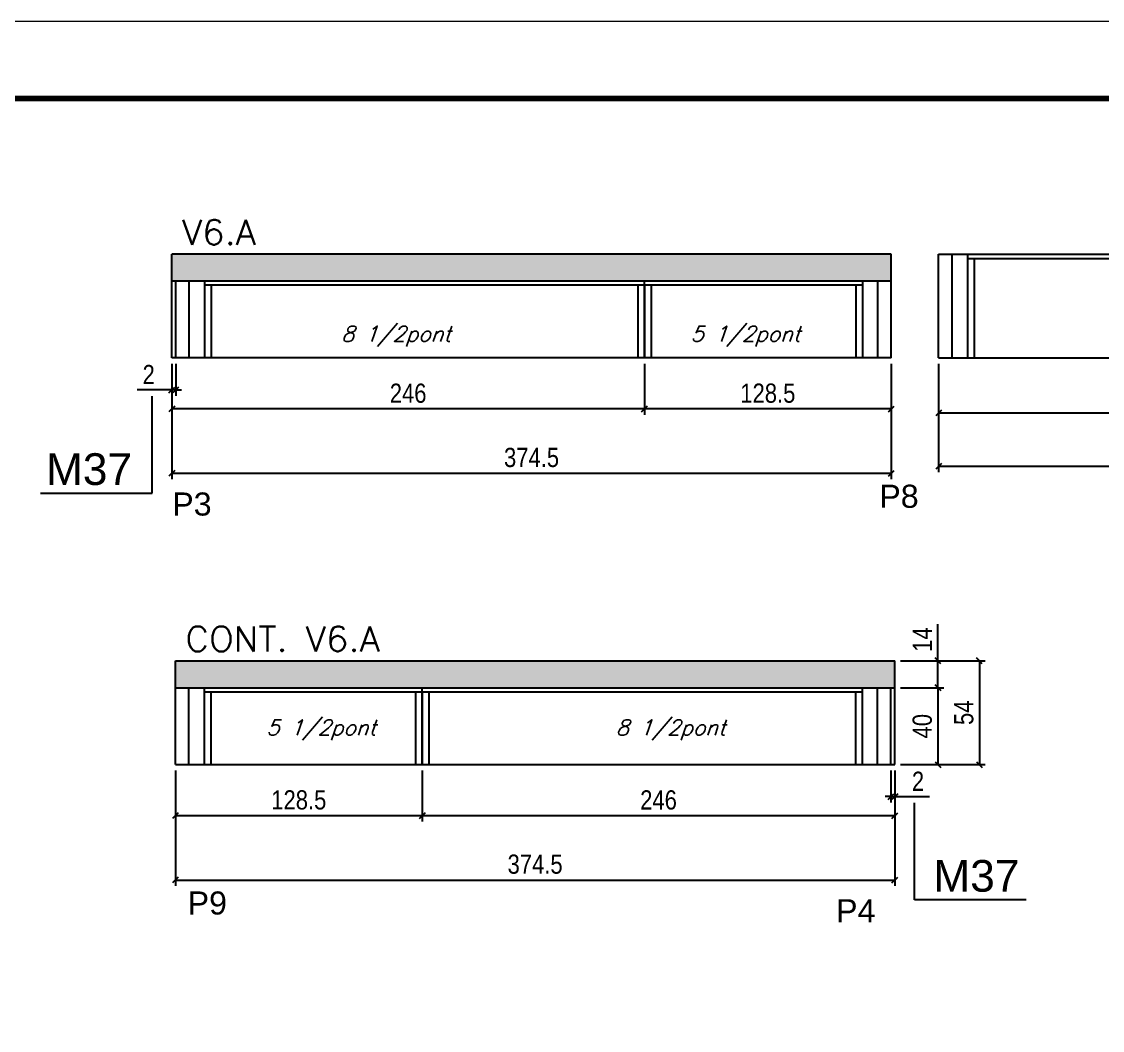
# Model space of a CAD drawing. Header units: millimetres. Extents: x 2921 to 9246, y 316 to 11751.
# Drawn here: x 8093 to 8655, y 8881 to 9406 of the extents above; entities that cross this region are included whole.
import ezdxf

# ---------------------------------------------------------------- set-up
doc = ezdxf.new("R2010")
doc.units = ezdxf.units.MM
doc.linetypes.add('DASHED', pattern=[0.75, 0.5, -0.25])
for name, color, linetype in [('1', 3, 'Continuous'), ('5', 5, 'Continuous'), ('COTA', 241, 'Continuous'), ('NOMENCLATURA', 7, 'Continuous'), ('Painéis', 200, 'Continuous'), ('SARR_2.2x7', 40, 'Continuous'), ('SARR_3.5x7', 81, 'Continuous'), ('texto', 7, 'Continuous')]:
    doc.layers.add(name, color=color, linetype=linetype)
for name, color, linetype, lineweight in [('Folhas', 255, 'Continuous', 9), ('SARRAFO DE PRESSAO', 251, 'DASHED', 9), ('Texto Seção', 7, 'Continuous', 15)]:
    doc.layers.add(name, color=color, linetype=linetype, lineweight=lineweight)
doc.styles.add('COTA TECNICA', font='techl___.ttf', dxfattribs={"height": 10})
doc.styles.add('COTA TECNICA-50', font='techl___.ttf', dxfattribs={"height": 10})
doc.styles.add('REGUA-120', font='ROMANS.shx', dxfattribs={"height": 15})
doc.styles.add('Romans', font='romans.shx')
doc.styles.get("Standard").update_dxf_attribs({"font": 'arial.ttf'})
doc.dimstyles.new('COTA PAINEL-50', dxfattribs={"dimtxt": 10, "dimasz": 3, "dimexe": 3, "dimexo": 3, "dimgap": 3, "dimtad": 1, "dimdec": 1, "dimzin": 12, "dimdsep": 46, "dimtxsty": 'COTA TECNICA-50', "dimblk1": 'OBLIQUE', "dimblk2": 'OBLIQUE', "dimsah": 1, "dimcen": 0.9, "dimclrd": 4, "dimclre": 4, "dimclrt": 240, "dimadec": 1, "dimazin": 3, "dimtfac": 1, "dimtdec": 1, "dimtmove": 0, "dimatfit": 3, "dimfxl": 1, "dimtolj": 1, "dimtzin": 12, "dimarcsym": 0})
doc.dimstyles.new('PAINEL', dxfattribs={"dimtxt": 10, "dimasz": 3, "dimexe": 3, "dimexo": 3, "dimgap": 3, "dimtad": 1, "dimdec": 1, "dimzin": 12, "dimdsep": 46, "dimtxsty": 'COTA TECNICA', "dimblk1": 'OBLIQUE', "dimblk2": 'OBLIQUE', "dimsah": 1, "dimcen": 0.9, "dimclrd": 4, "dimclre": 4, "dimclrt": 240, "dimadec": 1, "dimazin": 3, "dimtfac": 1, "dimtdec": 1, "dimtmove": 0, "dimatfit": 3, "dimfxl": 1, "dimtolj": 1, "dimtzin": 12, "dimarcsym": 0})

# ---------------------------------------------------------------- blocks, each defined once
blk = doc.blocks.new('9999999999')
at = {"layer": 'Folhas'}
blk.add_lwpolyline([(98138.98, 34190.21), (99623.98, 34190.21), (99623.98, 35240.21), (98138.98, 35240.21)], close=True, dxfattribs=at)
at = {"layer": 'Folhas', "color": 30, "const_width": 3}
blk.add_lwpolyline([(98213.98, 34230.21), (99583.98, 34230.21), (99583.98, 35200.21), (98213.98, 35200.21)], close=True, dxfattribs=at)
blk = doc.blocks.new('_Oblique')
at = {"layer": '1', "color": 0, "lineweight": -2}
blk.add_line((-0.5, -0.5), (0.5, 0.5), dxfattribs=at)
blk = doc.blocks.new('*D806')
at = {"layer": 'COTA', "color": 4, "linetype": 'ByBlock', "lineweight": -2, "transparency": 16777216}
for p, q in [((8416.83, 9227.93), (8416.83, 9201.39)), ((8545.33, 9227.93), (8545.33, 9201.39)), ((8545.33, 9204.39), (8416.83, 9204.39))]:
    blk.add_line(p, q, dxfattribs=at)
at = {"layer": 'Defpoints', "color": 0, "linetype": 'ByBlock', "transparency": 16777216}
for p in [(8416.83, 9230.93), (8545.33, 9230.93), (8416.83, 9204.39)]:
    blk.add_point(p, dxfattribs=at)
at = {"layer": 'COTA', "color": 4, "linetype": 'ByBlock', "lineweight": -2, "transparency": 16777216, "xscale": 3, "yscale": 3, "zscale": 3, "rotation": 180}
blk.add_blockref('_Oblique', (8416.83, 9204.39), dxfattribs=at)
at = {"layer": 'COTA', "color": 4, "linetype": 'ByBlock', "lineweight": -2, "transparency": 16777216, "xscale": 3, "yscale": 3, "zscale": 3}
blk.add_blockref('_Oblique', (8545.33, 9204.39), dxfattribs=at)
at = {"layer": 'COTA', "color": 240, "linetype": 'ByBlock', "transparency": 16777216, "insert": (8481.08, 9212.52), "char_height": 10, "attachment_point": 5, "style": 'COTA TECNICA'}
blk.add_mtext('\\A1;128.5', dxfattribs=at)
blk = doc.blocks.new('*D807')
at = {"layer": 'COTA', "color": 4, "linetype": 'ByBlock', "lineweight": -2, "transparency": 16777216}
for p, q in [((8170.83, 9227.93), (8170.83, 9201.39)), ((8416.83, 9227.93), (8416.83, 9201.39)), ((8416.83, 9204.39), (8170.83, 9204.39))]:
    blk.add_line(p, q, dxfattribs=at)
at = {"layer": 'Defpoints', "color": 0, "linetype": 'ByBlock', "transparency": 16777216}
for p in [(8170.83, 9230.93), (8416.83, 9230.93), (8170.83, 9204.39)]:
    blk.add_point(p, dxfattribs=at)
at = {"layer": 'COTA', "color": 4, "linetype": 'ByBlock', "lineweight": -2, "transparency": 16777216, "xscale": 3, "yscale": 3, "zscale": 3, "rotation": 180}
blk.add_blockref('_Oblique', (8170.83, 9204.39), dxfattribs=at)
at = {"layer": 'COTA', "color": 4, "linetype": 'ByBlock', "lineweight": -2, "transparency": 16777216, "xscale": 3, "yscale": 3, "zscale": 3}
blk.add_blockref('_Oblique', (8416.83, 9204.39), dxfattribs=at)
at = {"layer": 'COTA', "color": 240, "linetype": 'ByBlock', "transparency": 16777216, "insert": (8293.83, 9212.49), "char_height": 10, "width": 210.731, "attachment_point": 5, "style": 'COTA TECNICA'}
blk.add_mtext('\\A1;246', dxfattribs=at)
blk = doc.blocks.new('*D1177')
at = {"layer": 'COTA', "color": 4, "linetype": 'ByBlock', "lineweight": -2, "transparency": 16777216}
for p, q in [((8170.83, 9227.93), (8170.83, 9167.85)), ((8545.33, 9227.93), (8545.33, 9167.85)), ((8545.33, 9170.85), (8170.83, 9170.85))]:
    blk.add_line(p, q, dxfattribs=at)
at = {"layer": 'Defpoints', "color": 0, "linetype": 'ByBlock', "transparency": 16777216}
for p in [(8170.83, 9230.93), (8545.33, 9230.93), (8170.83, 9170.85)]:
    blk.add_point(p, dxfattribs=at)
at = {"layer": 'COTA', "color": 4, "linetype": 'ByBlock', "lineweight": -2, "transparency": 16777216, "xscale": 3, "yscale": 3, "zscale": 3, "rotation": 180}
blk.add_blockref('_Oblique', (8170.83, 9170.85), dxfattribs=at)
at = {"layer": 'COTA', "color": 4, "linetype": 'ByBlock', "lineweight": -2, "transparency": 16777216, "xscale": 3, "yscale": 3, "zscale": 3}
blk.add_blockref('_Oblique', (8545.33, 9170.85), dxfattribs=at)
at = {"layer": 'COTA', "color": 240, "linetype": 'ByBlock', "transparency": 16777216, "insert": (8358.08, 9179.07), "char_height": 10, "attachment_point": 5, "style": 'COTA TECNICA'}
blk.add_mtext('\\A1;374.5', dxfattribs=at)
blk = doc.blocks.new('*D808')
at = {"layer": 'COTA', "color": 4, "linetype": 'ByBlock', "lineweight": -2, "transparency": 16777216}
for p, q in [((8170.83, 9227.93), (8170.83, 9211.27)), ((8172.83, 9227.93), (8172.83, 9211.27)), ((8170.83, 9214.27), (8152.72, 9214.27)), ((8172.83, 9214.27), (8170.83, 9214.27)), ((8172.83, 9214.27), (8175.83, 9214.27))]:
    blk.add_line(p, q, dxfattribs=at)
at = {"layer": 'Defpoints', "color": 0, "linetype": 'ByBlock', "transparency": 16777216}
for p in [(8170.83, 9230.93), (8172.83, 9230.93), (8170.83, 9214.27)]:
    blk.add_point(p, dxfattribs=at)
at = {"layer": 'COTA', "color": 4, "linetype": 'ByBlock', "lineweight": -2, "transparency": 16777216, "xscale": 3, "yscale": 3, "zscale": 3}
blk.add_blockref('_Oblique', (8170.83, 9214.27), dxfattribs=at)
at = {"layer": 'COTA', "color": 4, "linetype": 'ByBlock', "lineweight": -2, "transparency": 16777216, "xscale": 3, "yscale": 3, "zscale": 3, "rotation": 180}
blk.add_blockref('_Oblique', (8172.83, 9214.27), dxfattribs=at)
at = {"layer": 'COTA', "color": 240, "linetype": 'ByBlock', "transparency": 16777216, "insert": (8158.78, 9222.27), "char_height": 10, "attachment_point": 5, "style": 'COTA TECNICA'}
blk.add_mtext('\\A1;2', dxfattribs=at)
blk = doc.blocks.new('*D809')
at = {"layer": 'COTA', "color": 4, "linetype": 'ByBlock', "lineweight": -2, "transparency": 16777216}
for p, q in [((8569.97, 9227.93), (8569.97, 9171.51)), ((9027.97, 9227.93), (9027.97, 9171.51)), ((8569.97, 9174.51), (9027.97, 9174.51))]:
    blk.add_line(p, q, dxfattribs=at)
at = {"layer": 'Defpoints', "color": 0, "linetype": 'ByBlock', "transparency": 16777216}
for p in [(8569.97, 9230.93), (9027.97, 9230.93), (9027.97, 9174.51)]:
    blk.add_point(p, dxfattribs=at)
at = {"layer": 'COTA', "color": 4, "linetype": 'ByBlock', "lineweight": -2, "transparency": 16777216, "xscale": 3, "yscale": 3, "zscale": 3, "rotation": 180}
blk.add_blockref('_Oblique', (8569.97, 9174.51), dxfattribs=at)
at = {"layer": 'COTA', "color": 4, "linetype": 'ByBlock', "lineweight": -2, "transparency": 16777216, "xscale": 3, "yscale": 3, "zscale": 3}
blk.add_blockref('_Oblique', (9027.97, 9174.51), dxfattribs=at)
at = {"layer": 'COTA', "color": 240, "linetype": 'ByBlock', "transparency": 16777216, "insert": (8798.97, 9182.64), "char_height": 10, "attachment_point": 5, "style": 'COTA TECNICA'}
blk.add_mtext('\\A1;458', dxfattribs=at)
blk = doc.blocks.new('*D810')
at = {"layer": 'COTA', "color": 4, "lineweight": -2, "transparency": 16777216}
for p, q in [((8569.97, 9227.93), (8569.97, 9199.24)), ((8809.97, 9227.93), (8809.97, 9199.24)), ((8809.97, 9202.24), (8569.97, 9202.24))]:
    blk.add_line(p, q, dxfattribs=at)
at = {"layer": 'Defpoints', "color": 0, "transparency": 16777216}
for p in [(8569.97, 9230.93), (8809.97, 9230.93), (8569.97, 9202.24)]:
    blk.add_point(p, dxfattribs=at)
at = {"layer": 'COTA', "color": 4, "lineweight": -2, "transparency": 16777216, "xscale": 3, "yscale": 3, "zscale": 3, "rotation": 180}
blk.add_blockref('_Oblique', (8569.97, 9202.24), dxfattribs=at)
at = {"layer": 'COTA', "color": 4, "lineweight": -2, "transparency": 16777216, "xscale": 3, "yscale": 3, "zscale": 3}
blk.add_blockref('_Oblique', (8809.97, 9202.24), dxfattribs=at)
at = {"layer": 'COTA', "color": 240, "transparency": 16777216, "insert": (8689.97, 9210.34), "char_height": 10, "attachment_point": 5, "style": 'COTA TECNICA'}
blk.add_mtext('\\A1;240', dxfattribs=at)
blk = doc.blocks.new('*D812')
at = {"layer": 'COTA', "color": 4, "linetype": 'ByBlock', "lineweight": -2, "transparency": 16777216}
for p, q in [((8172.68, 9016.26), (8172.68, 8989.72)), ((8301.18, 9016.26), (8301.18, 8989.72)), ((8172.68, 8992.72), (8301.18, 8992.72))]:
    blk.add_line(p, q, dxfattribs=at)
at = {"layer": 'Defpoints', "color": 0, "linetype": 'ByBlock', "transparency": 16777216}
for p in [(8172.68, 9019.26), (8301.18, 9019.26), (8301.18, 8992.72)]:
    blk.add_point(p, dxfattribs=at)
at = {"layer": 'COTA', "color": 4, "linetype": 'ByBlock', "lineweight": -2, "transparency": 16777216, "xscale": 3, "yscale": 3, "zscale": 3, "rotation": 180}
blk.add_blockref('_Oblique', (8172.68, 8992.72), dxfattribs=at)
at = {"layer": 'COTA', "color": 4, "linetype": 'ByBlock', "lineweight": -2, "transparency": 16777216, "xscale": 3, "yscale": 3, "zscale": 3}
blk.add_blockref('_Oblique', (8301.18, 8992.72), dxfattribs=at)
at = {"layer": 'COTA', "color": 240, "linetype": 'ByBlock', "transparency": 16777216, "insert": (8236.93, 9000.85), "char_height": 10, "attachment_point": 5, "style": 'COTA TECNICA'}
blk.add_mtext('\\A1;128.5', dxfattribs=at)
blk = doc.blocks.new('*D813')
at = {"layer": 'COTA', "color": 4, "linetype": 'ByBlock', "lineweight": -2, "transparency": 16777216}
for p, q in [((8301.18, 9016.26), (8301.18, 8989.72)), ((8547.18, 9016.26), (8547.18, 8989.72)), ((8301.18, 8992.72), (8547.18, 8992.72))]:
    blk.add_line(p, q, dxfattribs=at)
at = {"layer": 'Defpoints', "color": 0, "linetype": 'ByBlock', "transparency": 16777216}
for p in [(8301.18, 9019.26), (8547.18, 9019.26), (8547.18, 8992.72)]:
    blk.add_point(p, dxfattribs=at)
at = {"layer": 'COTA', "color": 4, "linetype": 'ByBlock', "lineweight": -2, "transparency": 16777216, "xscale": 3, "yscale": 3, "zscale": 3, "rotation": 180}
blk.add_blockref('_Oblique', (8301.18, 8992.72), dxfattribs=at)
at = {"layer": 'COTA', "color": 4, "linetype": 'ByBlock', "lineweight": -2, "transparency": 16777216, "xscale": 3, "yscale": 3, "zscale": 3}
blk.add_blockref('_Oblique', (8547.18, 8992.72), dxfattribs=at)
at = {"layer": 'COTA', "color": 240, "linetype": 'ByBlock', "transparency": 16777216, "insert": (8424.18, 9000.82), "char_height": 10, "width": 210.731, "attachment_point": 5, "style": 'COTA TECNICA'}
blk.add_mtext('\\A1;246', dxfattribs=at)
blk = doc.blocks.new('*D1180')
at = {"layer": 'COTA', "color": 4, "linetype": 'ByBlock', "lineweight": -2, "transparency": 16777216}
for p, q in [((8172.68, 9016.26), (8172.68, 8956.18)), ((8547.18, 9016.26), (8547.18, 8956.18)), ((8172.68, 8959.18), (8547.18, 8959.18))]:
    blk.add_line(p, q, dxfattribs=at)
at = {"layer": 'Defpoints', "color": 0, "linetype": 'ByBlock', "transparency": 16777216}
for p in [(8172.68, 9019.26), (8547.18, 9019.26), (8547.18, 8959.18)]:
    blk.add_point(p, dxfattribs=at)
at = {"layer": 'COTA', "color": 4, "linetype": 'ByBlock', "lineweight": -2, "transparency": 16777216, "xscale": 3, "yscale": 3, "zscale": 3, "rotation": 180}
blk.add_blockref('_Oblique', (8172.68, 8959.18), dxfattribs=at)
at = {"layer": 'COTA', "color": 4, "linetype": 'ByBlock', "lineweight": -2, "transparency": 16777216, "xscale": 3, "yscale": 3, "zscale": 3}
blk.add_blockref('_Oblique', (8547.18, 8959.18), dxfattribs=at)
at = {"layer": 'COTA', "color": 240, "linetype": 'ByBlock', "transparency": 16777216, "insert": (8359.93, 8967.4), "char_height": 10, "attachment_point": 5, "style": 'COTA TECNICA'}
blk.add_mtext('\\A1;374.5', dxfattribs=at)
blk = doc.blocks.new('*D839')
at = {"layer": 'COTA', "color": 4, "linetype": 'ByBlock', "lineweight": -2, "transparency": 16777216}
for p, q in [((8545.18, 9016.26), (8545.18, 8999.59)), ((8547.18, 9016.26), (8547.18, 8999.59)), ((8545.18, 9002.59), (8542.18, 9002.59)), ((8545.18, 9002.59), (8547.18, 9002.59)), ((8547.18, 9002.59), (8565.29, 9002.59))]:
    blk.add_line(p, q, dxfattribs=at)
at = {"layer": 'Defpoints', "color": 0, "linetype": 'ByBlock', "transparency": 16777216}
for p in [(8545.18, 9019.26), (8547.18, 9019.26), (8547.18, 9002.59)]:
    blk.add_point(p, dxfattribs=at)
at = {"layer": 'COTA', "color": 4, "linetype": 'ByBlock', "lineweight": -2, "transparency": 16777216, "xscale": 3, "yscale": 3, "zscale": 3}
blk.add_blockref('_Oblique', (8545.18, 9002.59), dxfattribs=at)
at = {"layer": 'COTA', "color": 4, "linetype": 'ByBlock', "lineweight": -2, "transparency": 16777216, "xscale": 3, "yscale": 3, "zscale": 3, "rotation": 180}
blk.add_blockref('_Oblique', (8547.18, 9002.59), dxfattribs=at)
at = {"layer": 'COTA', "color": 240, "linetype": 'ByBlock', "transparency": 16777216, "insert": (8559.24, 9010.59), "char_height": 10, "attachment_point": 5, "style": 'COTA TECNICA'}
blk.add_mtext('\\A1;2', dxfattribs=at)
blk = doc.blocks.new('*D840')
at = {"layer": 'COTA', "color": 4, "lineweight": -2, "transparency": 16777216}
for p, q in [((8550.18, 9059.26), (8572.61, 9059.26)), ((8569.61, 9059.26), (8569.61, 9019.26)), ((8550.18, 9019.26), (8572.61, 9019.26))]:
    blk.add_line(p, q, dxfattribs=at)
at = {"layer": 'Defpoints', "color": 0, "transparency": 16777216}
for p in [(8547.18, 9059.26), (8547.18, 9019.26), (8569.61, 9019.26)]:
    blk.add_point(p, dxfattribs=at)
at = {"layer": 'COTA', "color": 4, "lineweight": -2, "transparency": 16777216, "xscale": 3, "yscale": 3, "zscale": 3}
for p, rotation in [((8569.61, 9059.26), 90), ((8569.61, 9019.26), 270)]:
    blk.add_blockref('_Oblique', p, dxfattribs=dict(at, rotation=rotation))
at = {"layer": 'COTA', "color": 240, "transparency": 16777216, "insert": (8561.51, 9039.26), "char_height": 10, "attachment_point": 5, "rotation": 90, "style": 'COTA TECNICA-50'}
blk.add_mtext('\\A1;40', dxfattribs=at)
blk = doc.blocks.new('*D841')
at = {"layer": 'COTA', "color": 4, "lineweight": -2, "transparency": 16777216}
for p, q in [((8569.61, 9073.26), (8569.61, 9092.38)), ((8550.18, 9073.26), (8572.61, 9073.26)), ((8569.61, 9059.26), (8569.61, 9073.26)), ((8550.18, 9059.26), (8572.61, 9059.26))]:
    blk.add_line(p, q, dxfattribs=at)
at = {"layer": 'Defpoints', "color": 0, "transparency": 16777216}
for p in [(8547.18, 9073.26), (8569.61, 9073.26), (8547.18, 9059.26)]:
    blk.add_point(p, dxfattribs=at)
at = {"layer": 'COTA', "color": 4, "lineweight": -2, "transparency": 16777216, "xscale": 3, "yscale": 3, "zscale": 3}
for p, rotation in [((8569.61, 9073.26), 90), ((8569.61, 9059.26), 270)]:
    blk.add_blockref('_Oblique', p, dxfattribs=dict(at, rotation=rotation))
at = {"layer": 'COTA', "color": 240, "transparency": 16777216, "insert": (8561.54, 9084.32), "char_height": 10, "attachment_point": 5, "rotation": 90, "style": 'COTA TECNICA-50'}
blk.add_mtext('\\A1;14', dxfattribs=at)
blk = doc.blocks.new('*D842')
at = {"layer": 'COTA', "color": 4, "lineweight": -2, "transparency": 16777216}
for p, q in [((8550.18, 9073.26), (8594.22, 9073.26)), ((8591.22, 9073.26), (8591.22, 9019.26)), ((8550.18, 9019.26), (8594.22, 9019.26))]:
    blk.add_line(p, q, dxfattribs=at)
at = {"layer": 'Defpoints', "color": 0, "transparency": 16777216}
for p in [(8547.18, 9073.26), (8547.18, 9019.26), (8591.22, 9019.26)]:
    blk.add_point(p, dxfattribs=at)
at = {"layer": 'COTA', "color": 4, "lineweight": -2, "transparency": 16777216, "xscale": 3, "yscale": 3, "zscale": 3}
for p, rotation in [((8591.22, 9073.26), 90), ((8591.22, 9019.26), 270)]:
    blk.add_blockref('_Oblique', p, dxfattribs=dict(at, rotation=rotation))
at = {"layer": 'COTA', "color": 240, "transparency": 16777216, "insert": (8583.11, 9046.26), "char_height": 10, "attachment_point": 5, "rotation": 90, "style": 'COTA TECNICA-50'}
blk.add_mtext('\\A1;54', dxfattribs=at)

msp = doc.modelspace()

# ---------------------------------------------------------------- hatches: boundary and pattern name
at = {"layer": 'COTA', "linetype": 'ByBlock'}
h = msp.add_hatch(dxfattribs=at)
h.set_pattern_fill('AR-CONC', color=256, scale=0.03)
h.set_pattern_definition([(50, (-122903.7354, -24613.024), (5.46554007, -0.47817257), [0.5715, -6.2865]), (355, (-122903.7354, -24613.024), (-1.05730264, 5.73170536), [0.4572, -5.02921753]), (100.4514447, (-122903.28, -24613.064), (4.40823741, 5.25353256), [0.48570026, -5.34270734]), (46.1842, (-122903.7354, -24611.5), (8.13237123, -1.26126984), [0.85725, -9.42975]), (96.6355576, (-122903.058, -24611.605), (7.122124, 7.42278374), [0.7285507, -8.01406824]), (351.184151, (-122903.7354, -24611.5), (7.122124, 7.42278374), [0.685799, -7.54379196]), (21, (-122902.9734, -24611.881), (4.54843174, -3.06795595), [0.5715, -6.2865]), (326, (-122902.9734, -24611.881), (1.85406085, 5.52563898), [0.4572, -5.0292]), (71.451445, (-122902.5944, -24612.1366), (6.40249258, 2.45768307), [0.48570026, -5.34269813]), (37.5, (-122903.7354, -24613.024), (0.092658098, 2.536651166), [0, -4.96824, 0, -5.1054, 0, -5.04825]), (7.5, (-122903.7354, -24613.024), (2.004589875, 3.005417245), [0, -2.91084, 0, -4.85394, 0, -1.92405]), (327.5, (-122905.4347, -24613.024), (4.067717855, -0.17186232), [0, -1.905, 0, -5.9436, 0, -7.8867]), (317.5, (-122906.1967, -24613.024), (4.44387544, 0.76279473), [0, -2.4765, 0, -3.94716, 0, -5.6007])])
h.paths.add_polyline_path([(8545.33, 9270.93), (8545.33, 9284.93), (8170.83, 9284.93), (8170.83, 9270.93)])
h = msp.add_hatch(dxfattribs=at)
h.set_pattern_fill('AR-CONC', color=256, scale=0.03)
h.set_pattern_definition([(50, (-123365.9575, -24824.696), (5.46554007, -0.47817257), [0.5715, -6.2865]), (355, (-123365.9575, -24824.696), (-1.05730264, 5.73170536), [0.4572, -5.02921753]), (100.4514447, (-123365.502, -24824.736), (4.40823741, 5.25353256), [0.48570026, -5.34270734]), (46.1842, (-123365.9575, -24823.172), (8.13237123, -1.26126984), [0.85725, -9.42975]), (96.6355576, (-123365.28, -24823.277), (7.122124, 7.42278374), [0.7285507, -8.01406824]), (351.184151, (-123365.9575, -24823.172), (7.122124, 7.42278374), [0.685799, -7.54379196]), (21, (-123365.1955, -24823.553), (4.54843174, -3.06795595), [0.5715, -6.2865]), (326, (-123365.1955, -24823.553), (1.85406085, 5.52563898), [0.4572, -5.0292]), (71.451445, (-123364.8164, -24823.809), (6.40249258, 2.45768307), [0.48570026, -5.34269813]), (37.5, (-123365.9575, -24824.6961), (0.092658098, 2.536651166), [0, -4.96824, 0, -5.1054, 0, -5.04825]), (7.5, (-123365.9575, -24824.696), (2.004589875, 3.005417245), [0, -2.91084, 0, -4.85394, 0, -1.92405]), (327.5, (-123367.6567, -24824.6961), (4.067717855, -0.17186232), [0, -1.905, 0, -5.9436, 0, -7.8867]), (317.5, (-123368.4187, -24824.696), (4.44387544, 0.76279473), [0, -2.4765, 0, -3.94716, 0, -5.6007])])
h.paths.add_polyline_path([(8172.68, 9059.26), (8172.68, 9073.26), (8547.18, 9073.26), (8547.18, 9059.26)])

# ---------------------------------------------------------------- linework, layer by layer
for p, q in [((8545.33, 9284.93), (8170.83, 9284.93)), ((8170.83, 9270.93), (8170.83, 9284.93)), ((8545.33, 9270.93), (8545.33, 9284.93)), ((8569.97, 9284.93), (8569.97, 9284.93)), ((8172.68, 9073.26), (8547.18, 9073.26)), ((8172.68, 9059.26), (8172.68, 9073.26)), ((8547.18, 9059.26), (8547.18, 9073.26))]:
    msp.add_line(p, q, dxfattribs=at)
at = {"layer": 'NOMENCLATURA', "linetype": 'Continuous'}
for p, q in [((8160.63, 9160.61), (8160.63, 9211)), ((8102.43, 9160.61), (8160.63, 9160.61)), ((8557.38, 8948.94), (8557.38, 8999.32)), ((8615.58, 8948.94), (8557.38, 8948.94))]:
    msp.add_line(p, q, dxfattribs=at)
at = {"layer": 'Painéis', "linetype": 'ByBlock'}
for p, q in [((8569.97, 9284.93), (8782.97, 9284.93)), ((8569.97, 9230.93), (8569.97, 9284.93)), ((8545.33, 9270.93), (8170.83, 9270.93)), ((8170.83, 9230.93), (8170.83, 9270.93)), ((8172.83, 9230.93), (8172.83, 9270.93)), ((8416.83, 9230.93), (8416.83, 9270.93)), ((8545.33, 9230.93), (8545.33, 9270.93)), ((8545.33, 9230.93), (8170.83, 9230.93)), ((8569.97, 9230.93), (8809.97, 9230.93)), ((8172.68, 9059.26), (8547.18, 9059.26)), ((8172.68, 9019.26), (8172.68, 9059.26)), ((8301.18, 9019.26), (8301.18, 9059.26)), ((8545.18, 9019.26), (8545.18, 9059.26)), ((8547.18, 9019.26), (8547.18, 9059.26)), ((8172.68, 9019.26), (8547.18, 9019.26))]:
    msp.add_line(p, q, dxfattribs=at)
at = {"layer": 'SARR_2.2x7', "linetype": 'Continuous'}
for p, q in [((8576.97, 9230.93), (8576.97, 9284.93)), ((8584.97, 9282.73), (8767.97, 9282.73)), ((8179.83, 9230.93), (8179.83, 9270.93)), ((8416.83, 9268.73), (8187.83, 9268.73)), ((8530.33, 9268.73), (8416.83, 9268.73)), ((8538.33, 9230.93), (8538.33, 9270.93)), ((8179.68, 9019.26), (8179.68, 9059.26)), ((8538.18, 9019.26), (8538.18, 9059.26)), ((8187.68, 9057.06), (8301.18, 9057.06)), ((8301.18, 9057.06), (8530.18, 9057.06))]:
    msp.add_line(p, q, dxfattribs=at)
at = {"layer": 'SARR_3.5x7'}
for p, q in [((8584.97, 9284.93), (8584.97, 9230.93)), ((8588.47, 9282.73), (8588.47, 9230.93)), ((8187.83, 9270.93), (8187.83, 9230.93)), ((8191.33, 9268.73), (8191.33, 9230.93)), ((8413.33, 9268.73), (8413.33, 9230.93)), ((8416.83, 9268.73), (8416.83, 9230.93)), ((8420.33, 9268.73), (8420.33, 9230.93)), ((8526.83, 9268.73), (8526.83, 9230.93)), ((8530.33, 9270.93), (8530.33, 9230.93)), ((8191.33, 9230.93), (8187.83, 9230.93)), ((8416.83, 9230.93), (8413.33, 9230.93)), ((8420.33, 9230.93), (8416.83, 9230.93)), ((8187.68, 9059.26), (8187.68, 9019.26)), ((8530.18, 9059.26), (8530.18, 9019.26)), ((8191.18, 9057.06), (8191.18, 9019.26)), ((8297.68, 9057.06), (8297.68, 9019.26)), ((8301.18, 9057.06), (8301.18, 9019.26)), ((8304.68, 9057.06), (8304.68, 9019.26)), ((8526.68, 9057.06), (8526.68, 9019.26)), ((8526.68, 9019.26), (8530.18, 9019.26))]:
    msp.add_line(p, q, dxfattribs=at)

# ---------------------------------------------------------------- block references
at = {"layer": 'SARRAFO DE PRESSAO', "color": 6, "linetype": 'ByBlock'}
msp.add_blockref('9999999999', (-90462.85, -25834.26), dxfattribs=at)

# ---------------------------------------------------------------- texts
at = {"layer": '5', "linetype": 'Continuous'}
for s, rotation, p in [('P8', 0, (8539.09, 9152.93)), ('P3', 360, (8171.03, 9148.89)), ('P9', 360, (8179.03, 8941.25)), ('P4', 0, (8516.6, 8937.21))]:
    msp.add_text(s, height=12, rotation=rotation, dxfattribs=at).set_placement(p)
at = {"layer": 'NOMENCLATURA', "linetype": 'Continuous'}
for p in [(8105.3, 9164.81), (8567.2, 8953.13)]:
    msp.add_text('M37', height=16.5, dxfattribs=at).set_placement(p)
at = {"layer": 'texto', "color": 2, "char_height": 8, "attachment_point": 5, "style": 'Romans'}
for s, insert in [('{\\Q19;\\C256;8 1/2pont}', (8287.53, 9242.15)), ('{\\Q19;\\C256;5 1/2pont}', (8469.43, 9242.15)), ('{\\Q19;\\C256;5 1/2pont}', (8248.58, 9037.26)), ('{\\Q19;\\C256;8 1/2pont}', (8430.49, 9037.26))]:
    msp.add_mtext(s, dxfattribs=dict(at, insert=insert))
at = {"layer": 'Texto Seção', "style": 'REGUA-120', "width": 1.05}
for s, p in [('V6.A', (8176.07, 9289.86)), ('CONT. V6.A', (8177.91, 9078.19))]:
    msp.add_text(s, height=13, dxfattribs=at).set_placement(p)

# ---------------------------------------------------------------- dimensions: what is measured, and where the dimension line sits
at = {"layer": 'COTA', "linetype": 'ByBlock'}
for base, p1, p2, picture, middle in [((8170.83, 9214.27), (8172.83, 9230.93), (8170.83, 9230.93), '*D808', (8158.78, 9222.27)), ((8170.83, 9170.85), (8545.33, 9230.93), (8170.83, 9230.93), '*D1177', (8358.08, 9179.07)), ((8416.83, 9204.39), (8545.33, 9230.93), (8416.83, 9230.93), '*D806', (8481.08, 9212.52)), ((9027.97, 9174.51), (8569.97, 9230.93), (9027.97, 9230.93), '*D809', (8798.97, 9182.64))]:
    dim = msp.add_linear_dim(base=base, p1=p1, p2=p2, angle=180, dimstyle='PAINEL', dxfattribs=at)
    dim.commit()
    dim.dimension.update_dxf_attribs({"geometry": picture, "text_midpoint": middle})
dim = msp.add_linear_dim(base=(8170.83, 9204.39), p1=(8416.83, 9230.93), p2=(8170.83, 9230.93), angle=180, dimstyle='PAINEL', override={"dimtmove": 1}, dxfattribs=at)
dim.commit()
dim.dimension.update_dxf_attribs({"geometry": '*D807', "text_midpoint": (8293.83, 9212.49)})
at = {"layer": 'COTA'}
dim = msp.add_linear_dim(base=(8569.97, 9202.24), p1=(8809.97, 9230.93), p2=(8569.97, 9230.93), dimstyle='PAINEL', dxfattribs=at)
dim.commit()
dim.dimension.update_dxf_attribs({"geometry": '*D810', "text_midpoint": (8689.97, 9210.34)})
for base, p1, p2, picture, middle in [((8569.61, 9073.26), (8547.18, 9059.26), (8547.18, 9073.26), '*D841', (8561.54, 9084.32)), ((8591.22, 9019.26), (8547.18, 9073.26), (8547.18, 9019.26), '*D842', (8583.11, 9046.26)), ((8569.61, 9019.26), (8547.18, 9059.26), (8547.18, 9019.26), '*D840', (8561.51, 9039.26))]:
    dim = msp.add_linear_dim(base=base, p1=p1, p2=p2, angle=90, dimstyle='COTA PAINEL-50', dxfattribs=at)
    dim.commit()
    dim.dimension.update_dxf_attribs({"geometry": picture, "text_midpoint": middle})
at = {"layer": 'COTA', "linetype": 'ByBlock'}
for base, p1, p2, picture, middle in [((8301.18, 8992.72), (8172.68, 9019.26), (8301.18, 9019.26), '*D812', (8236.93, 9000.85)), ((8547.18, 8959.18), (8172.68, 9019.26), (8547.18, 9019.26), '*D1180', (8359.93, 8967.4)), ((8547.18, 9002.59), (8545.18, 9019.26), (8547.18, 9019.26), '*D839', (8559.24, 9010.59))]:
    dim = msp.add_linear_dim(base=base, p1=p1, p2=p2, dimstyle='PAINEL', dxfattribs=at)
    dim.commit()
    dim.dimension.update_dxf_attribs({"geometry": picture, "text_midpoint": middle})
dim = msp.add_linear_dim(base=(8547.18, 8992.72), p1=(8301.18, 9019.26), p2=(8547.18, 9019.26), dimstyle='PAINEL', override={"dimtmove": 1}, dxfattribs=at)
dim.commit()
dim.dimension.update_dxf_attribs({"geometry": '*D813', "text_midpoint": (8424.18, 9000.82)})

doc.saveas('drawing.dxf')
